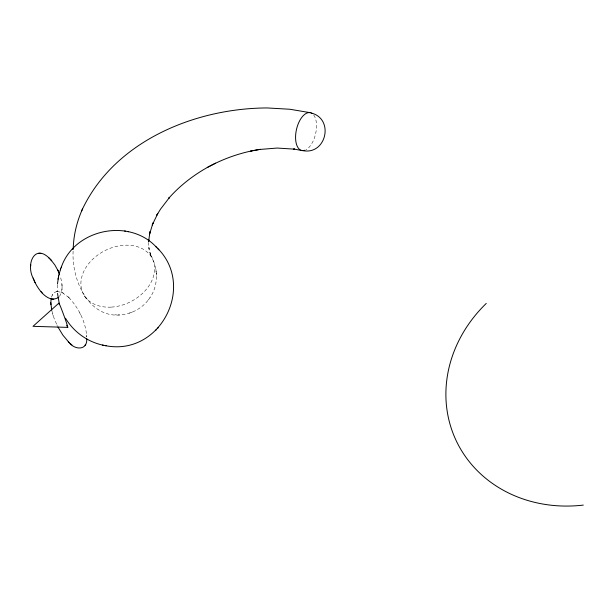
<?xml version="1.0" encoding="UTF-8"?>
<svg xmlns="http://www.w3.org/2000/svg" width="614" height="614" viewBox="0 0 614 614"><rect width="100%" height="100%" fill="white"/><g stroke="black" fill="none" stroke-linecap="round" stroke-linejoin="round"><path stroke-width="0.46" stroke-dasharray="3.07 2.3" d="M59.466 296.439C63.511 290.522 62.16 282.709 60.233 276.262M148.642 242.338L149.025 249.315L148.68 246.314L150.653 255.47L149.847 252.484L151.389 256.782L150.161 253.95C157.928 267.197 159.057 284.812 149.931 297.683M62.045 287.905L62.06 286.492M57.386 284.881L57.386 291.919M61.899 289.862L62.014 288.634M51.376 297.153L53.441 293.154L56.618 291.473M52.013 295.326L52.505 294.382M132.685 311.912C139.209 309.126 145.127 304.667 149.164 298.788M148.335 299.985L150.883 296.301M73.104 251.149C71.424 282.632 91.946 325.359 129.938 312.925M129.424 313.125L132.923 311.812M56.995 291.427L62.152 292.563L68.476 297.199M56.365 291.512L57.348 291.389M114.902 314.828L116.576 314.859M118.065 314.867L119.507 314.898M60.87 292.018L61.423 292.256M61.553 292.31L62.643 292.832M62.92 292.978L63.442 293.262M68.852 297.575C78.914 308.174 85.83 322.312 86.766 336.986L86.735 336.303M67.985 296.739L69.351 298.059M84.448 295.894L86.689 299.348M51.921 311.06L54.185 318.574L57.493 326.126M79.697 312.779L80.081 313.539M80.319 314.015L80.695 314.775M56.872 324.89L57.248 325.65M52.612 313.746L52.842 314.514M53.011 315.074L53.249 315.865M155.902 269.262L156.163 271.818M156.271 272.831L156.516 275.302M61.93 284.29L61.976 284.957M61.983 285.119L62.029 285.763M86.674 335.067L86.704 335.781M313.731 115.048A19.379 9.801 -77.2 0 1 315.642 133.645A19.379 9.801 -77.2 0 1 305.964 149.778M111.395 307.107A38.766 28.605 -27.2 0 0 152.402 258.778A38.766 28.605 -27.2 0 0 89.49 262.662A38.766 28.605 -27.2 0 0 111.395 307.107"/><path stroke-width="0.92" d="M50.839 303.408L51.092 298.496M33.409 278.748C25.327 264.15 34.998 241.786 50.977 259.998M30.708 265.294L30.708 264.611M30.7 266.039L30.708 265.332M73.196 249.361C73.48 235.446 76.819 221.631 82.537 208.96M86.735 338.721C87.579 350.701 74.624 350.064 69.113 342.482M57.463 283.96L58.775 275.241L60.702 268.771M148.734 240.55L150.008 231.655L149.486 234.364L153.016 222.913L152.249 224.97L157.798 213.48L156.846 215.092L160.622 209.013L169.533 197.393L168.627 198.391C179.649 185.888 192.973 175.52 207.486 167.376L215.644 163.147M58 279.201L58.253 277.912M58.53 276.484L58.775 275.241M61.216 267.42C74.202 228.899 129.677 217.509 156.846 247.657M60.31 269.83L61.584 266.407M81.416 211.331C113.153 141.757 194.262 108.233 267.19 107.949L289.885 109.254L310.316 112.7M85.054 345.298L85.553 344.339M105.332 345.628C160.638 356.811 197.102 284.551 155.81 246.582M72.559 249.1L72.974 248.678M157.821 328.122L158.266 327.669M155.887 330.109L156.286 329.71M58.76 297.23C48.56 303.945 38.628 290.115 34.775 281.933M58.89 303.132L33.002 326.326L67.77 327.385M207.271 167.484C223.765 158.435 241.786 152.126 260.405 149.34L250.65 151.098L251.141 150.998M259.791 149.455L277.183 148.058L294.643 149.156L293.653 149.002L301.781 150.514M39.526 253.267L38.989 253.26M53.226 299.241L53.771 299.256M302.794 150.63C326.249 155.304 334.553 118.916 311.275 113.022M40.793 253.436L39.979 253.306M51.96 299.072L52.773 299.202M65.498 318.213C73.672 331.944 87.71 342.059 103.39 345.245M102.484 345.076L106.168 345.789M124.627 230.994L125.548 231.171M127.405 231.532L128.395 231.724M70.433 343.694L70.986 344.155M71.377 344.462L71.899 344.899M48.828 257.865L50.01 258.978M57.87 326.886L62.912 335.19L68.753 342.128M68.246 341.637L69.597 342.95M157.859 248.724L158.919 249.821M51.2 260.244L54.861 264.987L57.985 270.582M50.494 259.476L51.691 260.789M41.069 291.727L42.228 293.001M58.2 271.043L59.619 274.45L59.343 273.752M33.148 278.081L34.538 281.412M57.655 269.868L58.53 271.749M34.2 280.705L35.105 282.64M58.829 272.447L59.105 273.153M33.632 279.301L33.893 279.976M59.282 303.585L57.501 293.423M51.753 310.262L50.809 302.725M50.862 303.869L50.893 304.582M59.067 304.076A12.925 0.468 69.9 0 1 64.263 316.471A12.925 0.468 69.9 0 1 66.703 325.282M583.3 505.092A134.343 119.707 -24.1 0 1 456.517 441.359A134.343 119.707 -24.1 0 1 486.265 303.416M304.905 150.261A19.379 9.801 -77.2 0 1 296.263 130.49A19.379 9.801 -77.2 0 1 312.173 113.529M148.665 239.514L148.649 241.402L148.665 239.514"/></g></svg>
